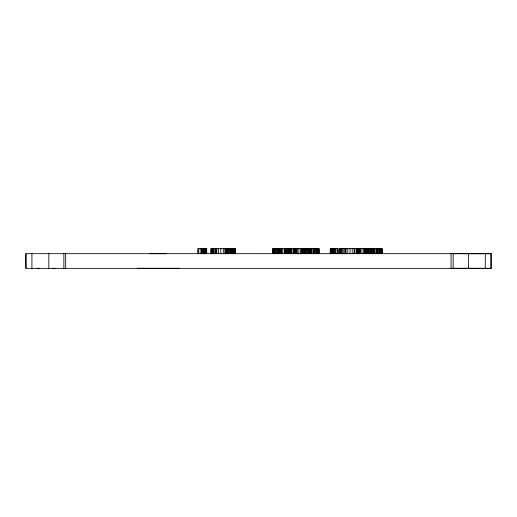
<?xml version="1.0" encoding="UTF-8"?>
<svg xmlns="http://www.w3.org/2000/svg" width="517" height="517" viewBox="0 0 517 517"><rect width="100%" height="100%" fill="white"/><g stroke="black" fill="none" stroke-linecap="round" stroke-linejoin="round"><path stroke-width="0.78" d="M453.163 253.64L451.076 253.685L451.076 268.349L453.157 268.31L453.163 253.64L491.15 253.679L491.144 268.349L25.85 268.349L25.85 253.685L491.15 253.679M468.383 268.323L468.389 253.66M491.144 268.349L485.289 268.342L485.295 253.679M374.34 248.651L339.003 248.658L339.003 253.685L339.1 248.658M149.432 253.685L166.19 253.685M381.979 253.679L381.908 248.651M461.306 253.685L462.702 253.685M463.646 253.685L481.495 253.679M37.134 268.349L39.835 268.349M52.87 268.349L55.565 268.349M137.315 268.284L179.205 268.284M461.306 268.349L479.834 268.342M453.157 268.31L485.289 268.342M490.963 253.685L490.963 268.349M382.108 253.685L382.108 248.658L374.463 248.651L374.463 253.679M381.83 248.651L381.837 253.679M381.591 248.651L381.591 253.679M381.223 248.651L381.223 253.679M380.745 248.651L380.745 253.679M380.15 248.651L380.15 253.679M379.426 248.651L379.426 253.679M378.606 248.651L378.606 253.679M377.727 248.651L377.727 253.679M377.003 248.651L377.003 253.679M376.305 248.651L376.305 253.679M375.083 248.651L375.083 253.679M374.276 248.651L374.276 253.679M374.069 248.651L374.075 253.679M373.72 248.651L373.72 253.679M373.242 248.651L373.242 253.679M372.641 248.651L372.647 253.679M371.962 248.651L371.962 253.679M371.187 248.651L371.187 253.679M370.334 248.651L370.334 253.679M369.468 248.651L369.468 253.679M368.699 248.651L368.699 253.679M368.014 248.651L368.014 253.679M367.425 248.651L367.425 253.679M366.947 248.651L366.947 253.679M366.74 248.651L366.74 253.679M366.605 248.651L366.605 253.679M366.404 248.651L366.404 253.679M366.333 248.651L366.314 253.679M366.01 248.651L366.01 253.679M365.829 248.651L365.771 253.679M365.312 248.651L365.357 253.679M365.015 248.651L365.015 253.679M364.679 248.651L364.595 253.679L364.595 248.651M364.511 248.651L364.511 253.679M363.483 248.651L363.483 253.679M361.945 248.651L361.945 253.679M360.388 248.651L360.388 253.679M359.787 248.651L359.787 253.679M359.25 248.651L359.25 253.679M358.817 248.651L358.824 253.679M358.52 248.651L358.52 253.679M358.339 248.651L358.339 253.679M358.275 248.651L358.223 253.679M358.048 248.658L358.048 253.679M357.951 248.658L357.951 253.685M357.848 248.658L357.777 253.679M357.719 248.658L357.719 253.679M357.169 248.658L357.169 253.685M356.892 248.658L356.892 253.679M356.788 248.658L356.788 253.679M356.129 248.651L356.129 253.679M354.617 248.651L354.617 253.679M354.074 248.658L354.067 253.685M352.193 248.658L352.193 253.679M350.035 248.658L350.035 253.679M347.818 248.658L347.818 253.679M346.099 248.658L346.099 253.679M345.44 248.658L345.44 253.685M344.296 248.658L344.296 253.685M343.133 248.658L343.133 253.685M342.092 248.658L342.092 253.685M341.194 248.658L341.194 253.685M340.438 248.658L340.438 253.685M339.837 248.658L339.837 253.685M339.385 248.658L339.372 253.685M337.601 253.685L337.601 248.658L330.227 248.658L330.227 253.685M337.349 248.658L337.349 253.685M335.966 248.658L335.966 253.685M335.106 248.658L335.106 253.685M334.286 248.658L334.286 253.685M333.497 248.658L333.497 253.685M332.799 248.658L332.799 253.685M332.185 248.658L332.185 253.685M331.668 248.658L331.668 253.685M331.255 248.658L331.255 253.685M330.958 248.658L330.958 253.685M330.886 248.658L330.886 253.685M330.783 248.658L330.783 253.685M330.725 248.658L330.725 253.685M319.163 253.685L319.163 248.658L311.428 248.658L311.428 253.685M318.821 248.658L318.821 253.679M318.743 248.658L318.743 253.679M318.504 248.658L318.504 253.679M318.129 248.658L318.129 253.679M317.658 248.658L317.658 253.679M317.063 248.658L317.063 253.679M316.333 248.658L316.333 253.679M315.519 248.658L315.519 253.679M314.64 248.658L314.64 253.679M313.916 248.658L313.916 253.679M313.212 248.658L313.212 253.679M311.99 248.658L311.99 253.679M311.253 253.679L311.253 248.658L288.318 248.658L288.318 253.685M311.182 248.658L311.182 253.679M310.976 248.658L310.982 253.679M310.633 248.658L310.633 253.679M310.148 248.658L310.148 253.679M309.554 248.658L309.554 253.679M308.869 248.658L308.869 253.679M308.1 248.658L308.1 253.679M307.24 248.658L307.24 253.679M306.381 248.658L306.381 253.679M305.605 248.658L305.605 253.679M304.927 248.658L304.927 253.679M304.332 248.658L304.332 253.679M303.86 248.658L303.86 253.679M303.518 248.658L303.518 253.679M303.427 248.658L303.427 253.685M303.311 248.658L303.311 253.679M303.246 248.658L303.246 253.679M303.02 248.658L303.02 253.685M302.691 248.658L302.691 253.685M302.322 248.658L302.322 253.685L302.219 248.658M301.928 248.658L301.928 253.685M301.592 248.658L301.592 253.685M301.501 248.658L301.501 253.685M301.417 248.658L301.417 253.685M300.396 248.658L300.396 253.685M298.852 248.658L298.852 253.685M297.294 248.658L297.294 253.685M296.693 248.658L296.693 253.685M296.157 248.658L296.157 253.685M295.73 248.658L295.73 253.685M295.427 248.658L295.427 253.685M295.246 248.658L295.246 253.685M295.188 248.658L295.149 253.685M294.548 248.658L294.548 253.685M294.024 248.658L294.024 253.685M293.598 248.658L293.598 253.685M293.288 248.658L293.288 253.685M293.068 248.658L293.068 253.685M291.556 248.658L291.556 253.685M290.787 248.658L290.787 253.685M290.121 248.658L290.121 253.685M289.514 248.658L289.514 253.685M288.925 248.658L288.925 253.685M288.576 248.658L288.576 253.685M287.698 253.685L287.659 248.658L281.216 248.658L281.274 253.685M287.601 248.658L287.542 253.685M287.433 248.658L287.433 253.685M287.142 248.658L287.142 253.685M286.741 248.658L286.741 253.685M286.25 248.658L286.25 253.685M285.681 248.658L285.681 253.685M285.035 248.658L285.035 253.685M284.311 248.658L284.311 253.685M282.812 248.658L282.812 253.685M281.713 248.658L281.713 253.685M281.545 248.658L281.545 253.685M281.442 248.658L281.442 253.685M281.338 248.658L281.338 253.685M280.356 253.685L280.356 248.658L272.685 248.658L272.685 253.685M280.143 248.658L280.13 253.685M279.781 248.658L279.781 253.685M279.283 248.658L279.283 253.685M278.663 248.658L278.663 253.685M277.959 248.658L277.959 253.685M277.164 248.658L277.164 253.685M276.278 248.658L276.278 253.685M275.49 248.658L275.49 253.685M274.805 248.658L274.805 253.685M274.204 248.658L274.204 253.685M273.68 248.658L273.68 253.685M273.254 248.658L273.254 253.685M272.944 248.658L272.944 253.685M235.216 253.685L235.216 248.658L210.923 248.664L210.923 253.692M235.145 248.658L235.151 253.685M234.938 248.658L234.938 253.685M234.595 248.658L234.595 253.685M234.111 248.658L234.111 253.685M233.923 248.658L233.994 253.679M233.716 248.658L233.716 253.679M232.799 248.664L232.799 253.692M232.314 248.664L232.314 253.692M231.719 248.664L231.719 253.692M231.034 248.664L231.034 253.692M230.265 248.664L230.265 253.692M229.406 248.664L229.406 253.692M228.54 248.664L228.546 253.692M227.771 248.664L227.771 253.692M227.092 248.664L227.092 253.692M226.498 248.664L226.498 253.692M226.019 248.664L226.019 253.692M225.683 248.664L225.683 253.692M225.483 248.658L225.477 253.692M224.901 248.664L224.901 253.692M223.273 248.664L223.273 253.692M220.817 248.664L220.817 253.692M218.387 248.664L218.387 253.692M216.81 248.664L216.81 253.692M216.248 248.658L216.248 253.685M215.964 248.658L215.964 253.685M215.673 248.664L215.673 253.692M214.167 248.664L214.167 253.692M213.392 248.664L213.392 253.692M212.726 248.664L212.726 253.692M212.119 248.664L212.119 253.692M211.531 248.664L211.531 253.692M211.182 248.664L211.182 253.692M206.729 253.685L206.729 248.658L198.037 248.658L198.037 253.685M206.613 248.658L206.613 253.685M206.399 248.658L206.399 253.685M206.302 248.658L206.302 253.685M205.411 248.658L205.411 253.685M205.159 248.658L205.159 253.685M205.075 248.658L205.075 253.685M203.892 248.664L203.892 253.692M203.776 248.658L203.776 253.685M202.826 248.664L202.826 253.692M202.082 248.664L202.082 253.692M201.824 248.664L201.824 253.692M201.63 248.664L201.63 253.692M201.43 248.664L201.43 253.692M200.182 248.664L200.189 253.692M198.069 248.664L198.069 253.692M65.685 253.685L65.685 268.349M63.875 253.685L63.875 268.349M48.818 253.685L48.818 268.349M31.931 253.685L31.931 268.349M25.999 253.685L25.999 268.349M233.419 253.692L233.374 248.658L233.348 253.692M233.148 253.692L233.148 248.664L233.141 253.692"/></g></svg>
